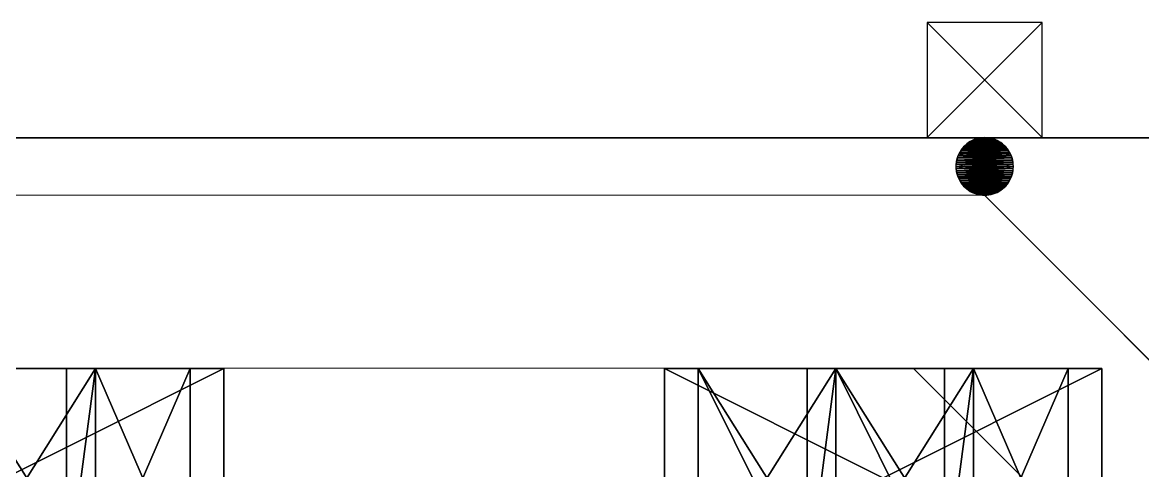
# Model space of a CAD drawing. Header units: centimetres. Extents: x 402 to 3875, y 442 to 2267.
# Drawn here: x 3060.7 to 3158, y 2049.8 to 2088.7 of the extents above; entities that cross this region are included whole.
import ezdxf

# ---------------------------------------------------------------- set-up
doc = ezdxf.new("R2010")
doc.units = ezdxf.units.CM
doc.layers.get('0').update_dxf_attribs({"true_color": 0xff5454})
for name, color, linetype in [('Columns of the Existing Mesh Walls', 250, 'Continuous'), ('Floor Area (Red Dust)', 250, 'Continuous'), ('Foundation', 250, 'Continuous'), ('Plan', 250, 'Continuous'), ('Roof Systems', 250, 'Continuous')]:
    doc.layers.add(name, color=color, linetype=linetype)
doc.layers.get('0').off()

# ---------------------------------------------------------------- blocks, each defined once
blk = doc.blocks.new('Component_15')
at = {"color": 251, "true_color": 0x5b544c}
for p, q in [((0, 38), (0, 38, 14)), ((19, 38, 14), (0, 38, 14)), ((0, 38), (0, 0)), ((19, 38), (0, 38)), ((0, 38, 14), (0, 0, 14)), ((19, 38), (19, 38, 14)), ((19, 0), (19, 38)), ((19, 0, 14), (19, 38, 14)), ((0, 35.08, 11.08), (0, 26.839, 11.08)), ((19, 35.08, 11.08), (0, 35.08, 11.08)), ((0, 26.839, 2.92), (0, 35.08, 2.92)), ((0, 35.08, 2.92), (0, 35.08, 11.08)), ((19, 35.08, 2.92), (0, 35.08, 2.92)), ((19, 35.08, 11.08), (19, 26.839, 11.08)), ((19, 35.08, 2.92), (19, 35.08, 11.08)), ((19, 26.839, 2.92), (19, 35.08, 2.92)), ((19, 26.839, 11.08), (0, 26.839, 11.08)), ((19, 26.839, 2.92), (0, 26.839, 2.92)), ((0, 24.339, 2.92), (0, 26.839, 2.92)), ((0, 26.839, 2.92), (0, 26.839, 11.08)), ((0, 24.339, 11.08), (0, 26.839, 11.08)), ((19, 24.339, 2.92), (19, 26.839, 2.92)), ((19, 24.339, 11.08), (19, 26.839, 11.08)), ((19, 26.839, 2.92), (19, 26.839, 11.08)), ((19, 24.339, 2.92), (0, 24.339, 2.92)), ((0, 24.339, 2.92), (0, 24.339, 11.08)), ((19, 24.339, 11.08), (0, 24.339, 11.08)), ((0, 14.88, 2.92), (0, 24.339, 2.92)), ((0, 24.339, 11.08), (0, 14.88, 11.08)), ((19, 14.88, 2.92), (19, 24.339, 2.92)), ((19, 24.339, 11.08), (19, 14.88, 11.08)), ((19, 24.339, 2.92), (19, 24.339, 11.08)), ((19, 14.88, 2.92), (0, 14.88, 2.92)), ((0, 12.38, 11.08), (0, 14.88, 11.08)), ((0, 12.38, 2.92), (0, 14.88, 2.92)), ((19, 14.88, 11.08), (0, 14.88, 11.08)), ((0, 14.88, 2.92), (0, 14.88, 11.08)), ((19, 12.38, 2.92), (19, 14.88, 2.92)), ((19, 12.38, 11.08), (19, 14.88, 11.08)), ((19, 14.88, 2.92), (19, 14.88, 11.08)), ((0, 12.38, 11.08), (0, 2.92, 11.08)), ((0, 2.92, 2.92), (0, 12.38, 2.92)), ((19, 12.38, 11.08), (0, 12.38, 11.08)), ((19, 12.38, 2.92), (0, 12.38, 2.92)), ((0, 12.38, 2.92), (0, 12.38, 11.08)), ((19, 2.92, 2.92), (19, 12.38, 2.92)), ((19, 12.38, 11.08), (19, 2.92, 11.08)), ((19, 12.38, 2.92), (19, 12.38, 11.08)), ((0, 2.92, 11.08), (0, 2.92, 2.92)), ((19, 2.92, 2.92), (0, 2.92, 2.92)), ((19, 2.92, 11.08), (0, 2.92, 11.08)), ((19, 2.92, 11.08), (19, 2.92, 2.92)), ((0, 0, 14), (19, 0, 14)), ((0, 0), (19, 0)), ((0, 0), (0, 0, 14)), ((19, 0), (19, 0, 14))]:
    blk.add_line(p, q, dxfattribs=at)
mesh = blk.add_polyface(dxfattribs=at)
corners = [(19, 38), (0, 0), (0, 38), (19, 0)]
mesh.append_faces([[corners[k] for k in face] for face in [(0, 1, 2), (1, 0, 3)]], dxfattribs={"vtx0": -1, "color": 251})
mesh = blk.add_polyface(dxfattribs=at)
corners = [(0, 0, 14), (0, 2.92, 11.08), (0, 0), (0, 38, 14), (0, 12.38, 11.08), (0, 14.88, 11.08), (0, 24.339, 11.08), (0, 26.839, 11.08), (0, 35.08, 11.08), (0, 35.08, 2.92), (0, 2.92, 2.92), (0, 38), (0, 12.38, 2.92), (0, 14.88, 2.92), (0, 24.339, 2.92), (0, 26.839, 2.92)]
mesh.append_faces([[corners[k] for k in face] for face in [(0, 1, 2), (1, 3, 4), (4, 3, 5), (5, 3, 6), (6, 3, 7), (7, 3, 8), (8, 3, 9), (2, 10, 11), (10, 2, 1), (11, 9, 3)]], dxfattribs={"vtx0": -1, "vtx1": -1, "color": 251})
mesh.append_faces([[corners[k] for k in face] for face in [(1, 0, 3), (11, 10, 12), (11, 12, 13), (11, 13, 14), (11, 14, 15), (11, 15, 9)]], dxfattribs={"vtx0": -1, "vtx2": -1, "color": 251})
mesh = blk.add_polyface(dxfattribs=at)
corners = [(19, 0, 14), (0, 38, 14), (0, 0, 14), (19, 38, 14)]
mesh.append_faces([[corners[k] for k in face] for face in [(0, 1, 2), (1, 0, 3)]], dxfattribs={"vtx0": -1, "color": 251})
mesh = blk.add_polyface(dxfattribs=at)
corners = [(0, 38, 14), (19, 38), (0, 38), (19, 38, 14)]
mesh.append_faces([[corners[k] for k in face] for face in [(0, 1, 2), (1, 0, 3)]], dxfattribs={"vtx0": -1, "color": 251})
mesh = blk.add_polyface(dxfattribs=at)
corners = [(19, 0), (19, 2.92, 2.92), (19, 0, 14), (19, 38), (19, 12.38, 2.92), (19, 14.88, 2.92), (19, 24.339, 2.92), (19, 26.839, 2.92), (19, 35.08, 2.92), (19, 35.08, 11.08), (19, 2.92, 11.08), (19, 38, 14), (19, 12.38, 11.08), (19, 14.88, 11.08), (19, 24.339, 11.08), (19, 26.839, 11.08)]
mesh.append_faces([[corners[k] for k in face] for face in [(0, 1, 2), (1, 3, 4), (4, 3, 5), (5, 3, 6), (6, 3, 7), (7, 3, 8), (8, 3, 9), (2, 10, 11), (10, 2, 1), (11, 9, 3)]], dxfattribs={"vtx0": -1, "vtx1": -1, "color": 251})
mesh.append_faces([[corners[k] for k in face] for face in [(1, 0, 3), (11, 10, 12), (11, 12, 13), (11, 13, 14), (11, 14, 15), (11, 15, 9)]], dxfattribs={"vtx0": -1, "vtx2": -1, "color": 251})
mesh = blk.add_polyface(dxfattribs=at)
corners = [(19, 35.08, 11.08), (0, 26.839, 11.08), (0, 35.08, 11.08), (19, 26.839, 11.08)]
mesh.append_faces([[corners[k] for k in face] for face in [(0, 1, 2), (1, 0, 3)]], dxfattribs={"vtx0": -1, "color": 251})
mesh = blk.add_polyface(dxfattribs=at)
corners = [(19, 35.08, 11.08), (0, 35.08, 2.92), (19, 35.08, 2.92), (0, 35.08, 11.08)]
mesh.append_faces([[corners[k] for k in face] for face in [(0, 1, 2), (1, 0, 3)]], dxfattribs={"vtx0": -1, "color": 251})
mesh = blk.add_polyface(dxfattribs=at)
corners = [(19, 26.839, 2.92), (0, 35.08, 2.92), (0, 26.839, 2.92), (19, 35.08, 2.92)]
mesh.append_faces([[corners[k] for k in face] for face in [(0, 1, 2), (1, 0, 3)]], dxfattribs={"vtx0": -1, "color": 251})
mesh = blk.add_polyface(dxfattribs=at)
corners = [(19, 14.88, 2.92), (0, 24.339, 2.92), (0, 14.88, 2.92), (0, 26.839, 2.92), (19, 26.839, 2.92), (19, 24.339, 2.92)]
mesh.append_faces([[corners[k] for k in face] for face in [(0, 1, 2), (4, 0, 5)]], dxfattribs={"vtx0": -1, "color": 251})
mesh.append_faces([[corners[k] for k in face] for face in [(1, 0, 3), (3, 0, 4)]], dxfattribs={"vtx0": -1, "vtx1": -1, "color": 251})
mesh = blk.add_polyface(dxfattribs=at)
corners = [(0, 26.839, 11.08), (19, 26.839, 2.92), (0, 26.839, 2.92), (19, 26.839, 11.08)]
mesh.append_faces([[corners[k] for k in face] for face in [(0, 1, 2), (1, 0, 3)]], dxfattribs={"vtx0": -1, "color": 251})
mesh = blk.add_polyface(dxfattribs=at)
corners = [(0, 26.839, 11.08), (0, 24.339, 2.92), (0, 24.339, 11.08), (0, 26.839, 2.92)]
mesh.append_faces([[corners[k] for k in face] for face in [(0, 1, 2), (1, 0, 3)]], dxfattribs={"vtx0": -1, "color": 251})
mesh = blk.add_polyface(dxfattribs=at)
corners = [(19, 26.839, 11.08), (0, 24.339, 11.08), (0, 26.839, 11.08), (0, 14.88, 11.08), (19, 14.88, 11.08), (19, 24.339, 11.08)]
mesh.append_faces([[corners[k] for k in face] for face in [(0, 1, 2), (4, 0, 5)]], dxfattribs={"vtx0": -1, "color": 251})
mesh.append_faces([[corners[k] for k in face] for face in [(1, 0, 3), (3, 0, 4)]], dxfattribs={"vtx0": -1, "vtx1": -1, "color": 251})
mesh = blk.add_polyface(dxfattribs=at)
corners = [(19, 26.839, 2.92), (19, 24.339, 11.08), (19, 24.339, 2.92), (19, 26.839, 11.08)]
mesh.append_faces([[corners[k] for k in face] for face in [(0, 1, 2), (1, 0, 3)]], dxfattribs={"vtx0": -1, "color": 251})
mesh = blk.add_polyface(dxfattribs=at)
corners = [(19, 24.339, 11.08), (0, 24.339, 2.92), (19, 24.339, 2.92), (0, 24.339, 11.08)]
mesh.append_faces([[corners[k] for k in face] for face in [(0, 1, 2), (1, 0, 3)]], dxfattribs={"vtx0": -1, "color": 251})
mesh = blk.add_polyface(dxfattribs=at)
corners = [(19, 14.88, 2.92), (0, 12.38, 2.92), (0, 14.88, 2.92), (0, 2.92, 2.92), (19, 2.92, 2.92), (19, 12.38, 2.92)]
mesh.append_faces([[corners[k] for k in face] for face in [(0, 1, 2), (4, 0, 5)]], dxfattribs={"vtx0": -1, "color": 251})
mesh.append_faces([[corners[k] for k in face] for face in [(1, 0, 3), (3, 0, 4)]], dxfattribs={"vtx0": -1, "vtx1": -1, "color": 251})
mesh = blk.add_polyface(dxfattribs=at)
corners = [(19, 2.92, 11.08), (0, 12.38, 11.08), (0, 2.92, 11.08), (0, 14.88, 11.08), (19, 14.88, 11.08), (19, 12.38, 11.08)]
mesh.append_faces([[corners[k] for k in face] for face in [(0, 1, 2), (4, 0, 5)]], dxfattribs={"vtx0": -1, "color": 251})
mesh.append_faces([[corners[k] for k in face] for face in [(1, 0, 3), (3, 0, 4)]], dxfattribs={"vtx0": -1, "vtx1": -1, "color": 251})
mesh = blk.add_polyface(dxfattribs=at)
corners = [(0, 14.88, 11.08), (19, 14.88, 2.92), (0, 14.88, 2.92), (19, 14.88, 11.08)]
mesh.append_faces([[corners[k] for k in face] for face in [(0, 1, 2), (1, 0, 3)]], dxfattribs={"vtx0": -1, "color": 251})
mesh = blk.add_polyface(dxfattribs=at)
corners = [(0, 14.88, 11.08), (0, 12.38, 2.92), (0, 12.38, 11.08), (0, 14.88, 2.92)]
mesh.append_faces([[corners[k] for k in face] for face in [(0, 1, 2), (1, 0, 3)]], dxfattribs={"vtx0": -1, "color": 251})
mesh = blk.add_polyface(dxfattribs=at)
corners = [(19, 14.88, 2.92), (19, 12.38, 11.08), (19, 12.38, 2.92), (19, 14.88, 11.08)]
mesh.append_faces([[corners[k] for k in face] for face in [(0, 1, 2), (1, 0, 3)]], dxfattribs={"vtx0": -1, "color": 251})
mesh = blk.add_polyface(dxfattribs=at)
corners = [(19, 12.38, 11.08), (0, 12.38, 2.92), (19, 12.38, 2.92), (0, 12.38, 11.08)]
mesh.append_faces([[corners[k] for k in face] for face in [(0, 1, 2), (1, 0, 3)]], dxfattribs={"vtx0": -1, "color": 251})
mesh = blk.add_polyface(dxfattribs=at)
corners = [(0, 2.92, 11.08), (19, 2.92, 2.92), (0, 2.92, 2.92), (19, 2.92, 11.08)]
mesh.append_faces([[corners[k] for k in face] for face in [(0, 1, 2), (1, 0, 3)]], dxfattribs={"vtx0": -1, "color": 251})
mesh = blk.add_polyface(dxfattribs=at)
corners = [(19, 0, 14), (0, 0), (19, 0), (0, 0, 14)]
mesh.append_faces([[corners[k] for k in face] for face in [(0, 1, 2), (1, 0, 3)]], dxfattribs={"vtx0": -1, "color": 251})
blk = doc.blocks.new('Component_7')
at = {"layer": 'Foundation', "color": 250, "lineweight": 15}
for p in [(269.552, 423.4, -17.8), (269.552, 347.101, -17.8)]:
    blk.add_blockref('Component_15', p, dxfattribs=at)
blk = doc.blocks.new('Group_8')
blk.add_line((0, 540), (0, 0))
mesh = blk.add_polyface()
corners = [(570, 540), (0, 0), (0, 540), (570, 0)]
mesh.append_faces([[corners[k] for k in face] for face in [(0, 1, 2), (1, 0, 3)]], dxfattribs={"vtx0": -1})
blk = doc.blocks.new('Group_1')
at = {"layer": 'Columns of the Existing Mesh Walls', "lineweight": 20}
for p, q in [((50.867, 2737.5), (50.867, 2747.5)), ((50.867, 2747.5), (60.867, 2747.5)), ((50.867, 2747.5), (50.867, 2747.5, 400)), ((50.867, 2747.5, 400), (60.867, 2747.5, 400)), ((50.867, 2737.5, 400), (50.867, 2747.5, 400)), ((60.867, 2747.5), (60.867, 2737.5)), ((60.867, 2747.5), (60.867, 2747.5, 400)), ((60.867, 2747.5, 400), (60.867, 2737.5, 400)), ((61.599, 2744.268, 190), (61.057, 2743.457, 190)), ((61.599, 2744.268), (61.057, 2743.457)), ((61.057, 2743.457), (61.599, 2744.268, 190)), ((61.534, 2744.2, 190), (61.412, 2744.059, 190)), ((61.666, 2744.333, 190), (61.534, 2744.2, 190)), ((62.41, 2744.81, 190), (61.599, 2744.268, 190)), ((62.41, 2744.81), (61.599, 2744.268)), ((61.599, 2744.268), (62.41, 2744.81, 190)), ((61.599, 2744.268, 190), (61.599, 2744.268)), ((61.808, 2744.455, 190), (61.666, 2744.333, 190)), ((61.958, 2744.566, 190), (61.808, 2744.455, 190)), ((62.117, 2744.665, 190), (61.958, 2744.566, 190)), ((62.282, 2744.752, 190), (62.117, 2744.665, 190)), ((62.453, 2744.827, 190), (62.282, 2744.752, 190)), ((63.367, 2745, 190), (62.41, 2744.81, 190)), ((63.367, 2745), (62.41, 2744.81)), ((62.41, 2744.81), (63.367, 2745, 190)), ((62.41, 2744.81, 190), (62.41, 2744.81)), ((62.63, 2744.889, 190), (62.453, 2744.827, 190)), ((62.81, 2744.938, 190), (62.63, 2744.889, 190)), ((62.994, 2744.972, 190), (62.81, 2744.938, 190)), ((63.18, 2744.993, 190), (62.994, 2744.972, 190)), ((63.367, 2745, 190), (63.18, 2744.993, 190)), ((64.323, 2744.81, 190), (63.367, 2745, 190)), ((63.367, 2745, 190), (63.367, 2745)), ((64.323, 2744.81), (63.367, 2745)), ((63.367, 2745), (64.323, 2744.81, 190)), ((63.553, 2744.993, 190), (63.367, 2745, 190)), ((63.739, 2744.972, 190), (63.553, 2744.993, 190)), ((63.923, 2744.938, 190), (63.739, 2744.972, 190)), ((64.104, 2744.889, 190), (63.923, 2744.938, 190)), ((64.28, 2744.827, 190), (64.104, 2744.889, 190)), ((64.451, 2744.752, 190), (64.28, 2744.827, 190)), ((65.134, 2744.268, 190), (64.323, 2744.81, 190)), ((65.134, 2744.268), (64.323, 2744.81)), ((64.323, 2744.81), (65.134, 2744.268, 190)), ((64.323, 2744.81, 190), (64.323, 2744.81)), ((64.617, 2744.665, 190), (64.451, 2744.752, 190)), ((64.775, 2744.566, 190), (64.617, 2744.665, 190)), ((64.925, 2744.455, 190), (64.775, 2744.566, 190)), ((65.067, 2744.333, 190), (64.925, 2744.455, 190)), ((65.199, 2744.2, 190), (65.067, 2744.333, 190)), ((65.676, 2743.457, 190), (65.134, 2744.268, 190)), ((65.134, 2744.268, 190), (65.134, 2744.268)), ((65.676, 2743.457), (65.134, 2744.268)), ((65.134, 2744.268), (65.676, 2743.457, 190)), ((65.321, 2744.059, 190), (65.199, 2744.2, 190)), ((61.057, 2743.457, 190), (60.867, 2742.5, 190)), ((61.057, 2743.457), (60.867, 2742.5)), ((60.867, 2742.5), (61.057, 2743.457, 190)), ((60.978, 2743.237, 190), (60.929, 2743.056, 190)), ((61.039, 2743.413, 190), (60.978, 2743.237, 190)), ((61.114, 2743.585, 190), (61.039, 2743.413, 190)), ((61.057, 2743.457, 190), (61.057, 2743.457)), ((61.202, 2743.75, 190), (61.114, 2743.585, 190)), ((61.301, 2743.908, 190), (61.202, 2743.75, 190)), ((61.412, 2744.059, 190), (61.301, 2743.908, 190)), ((65.432, 2743.908, 190), (65.321, 2744.059, 190)), ((65.532, 2743.75, 190), (65.432, 2743.908, 190)), ((65.619, 2743.585, 190), (65.532, 2743.75, 190)), ((65.694, 2743.413, 190), (65.619, 2743.585, 190)), ((65.867, 2742.5, 190), (65.676, 2743.457, 190)), ((65.867, 2742.5), (65.676, 2743.457)), ((65.676, 2743.457), (65.867, 2742.5, 190)), ((65.676, 2743.457, 190), (65.676, 2743.457)), ((65.755, 2743.237, 190), (65.694, 2743.413, 190)), ((65.804, 2743.056, 190), (65.755, 2743.237, 190)), ((60.874, 2742.687, 190), (60.867, 2742.5, 190)), ((60.867, 2742.5, 190), (61.057, 2741.543, 190)), ((60.867, 2742.5, 190), (60.867, 2742.5)), ((60.867, 2742.5), (61.057, 2741.543)), ((61.057, 2741.543), (60.867, 2742.5, 190)), ((60.867, 2742.5, 190), (60.874, 2742.313, 190)), ((60.895, 2742.873, 190), (60.874, 2742.687, 190)), ((60.874, 2742.313, 190), (60.895, 2742.127, 190)), ((60.929, 2743.056, 190), (60.895, 2742.873, 190)), ((60.895, 2742.127, 190), (60.929, 2741.944, 190)), ((65.676, 2741.543, 190), (65.867, 2742.5, 190)), ((65.676, 2741.543), (65.867, 2742.5)), ((65.867, 2742.5), (65.676, 2741.543, 190)), ((65.839, 2742.873, 190), (65.804, 2743.056, 190)), ((65.804, 2741.944, 190), (65.839, 2742.127, 190)), ((65.86, 2742.687, 190), (65.839, 2742.873, 190)), ((65.839, 2742.127, 190), (65.86, 2742.313, 190)), ((65.867, 2742.5, 190), (65.86, 2742.687, 190)), ((65.86, 2742.313, 190), (65.867, 2742.5, 190)), ((65.867, 2742.5, 190), (65.867, 2742.5)), ((60.929, 2741.944, 190), (60.978, 2741.763, 190)), ((60.978, 2741.763, 190), (61.039, 2741.587, 190)), ((61.039, 2741.587, 190), (61.114, 2741.415, 190)), ((61.057, 2741.543, 190), (61.599, 2740.732, 190)), ((61.057, 2741.543, 190), (61.057, 2741.543)), ((61.057, 2741.543), (61.599, 2740.732)), ((61.599, 2740.732), (61.057, 2741.543, 190)), ((61.114, 2741.415, 190), (61.202, 2741.25, 190)), ((61.202, 2741.25, 190), (61.301, 2741.092, 190)), ((65.134, 2740.732, 190), (65.676, 2741.543, 190)), ((65.134, 2740.732), (65.676, 2741.543)), ((65.676, 2741.543), (65.134, 2740.732, 190)), ((65.432, 2741.092, 190), (65.532, 2741.25, 190)), ((65.532, 2741.25, 190), (65.619, 2741.415, 190)), ((65.619, 2741.415, 190), (65.694, 2741.587, 190)), ((65.676, 2741.543, 190), (65.676, 2741.543)), ((65.694, 2741.587, 190), (65.755, 2741.763, 190)), ((65.755, 2741.763, 190), (65.804, 2741.944, 190)), ((61.301, 2741.092, 190), (61.412, 2740.941, 190)), ((61.412, 2740.941, 190), (61.534, 2740.8, 190)), ((61.534, 2740.8, 190), (61.666, 2740.667, 190)), ((61.599, 2740.732, 190), (62.41, 2740.19, 190)), ((61.599, 2740.732, 190), (61.599, 2740.732)), ((61.599, 2740.732), (62.41, 2740.19)), ((62.41, 2740.19), (61.599, 2740.732, 190)), ((61.666, 2740.667, 190), (61.808, 2740.545, 190)), ((61.808, 2740.545, 190), (61.958, 2740.435, 190)), ((61.958, 2740.435, 190), (62.117, 2740.335, 190)), ((62.117, 2740.335, 190), (62.282, 2740.248, 190)), ((62.282, 2740.248, 190), (62.453, 2740.173, 190)), ((62.41, 2740.19, 190), (63.367, 2740, 190)), ((62.41, 2740.19, 190), (62.41, 2740.19)), ((62.41, 2740.19), (63.367, 2740)), ((63.367, 2740), (62.41, 2740.19, 190)), ((63.367, 2740, 190), (64.323, 2740.19, 190)), ((63.367, 2740), (64.323, 2740.19)), ((64.323, 2740.19), (63.367, 2740, 190)), ((64.28, 2740.173, 190), (64.451, 2740.248, 190)), ((64.323, 2740.19, 190), (65.134, 2740.732, 190)), ((64.323, 2740.19), (65.134, 2740.732)), ((65.134, 2740.732), (64.323, 2740.19, 190)), ((64.323, 2740.19, 190), (64.323, 2740.19)), ((64.451, 2740.248, 190), (64.617, 2740.335, 190)), ((64.617, 2740.335, 190), (64.775, 2740.435, 190)), ((64.775, 2740.435, 190), (64.925, 2740.545, 190)), ((64.925, 2740.545, 190), (65.067, 2740.667, 190)), ((65.067, 2740.667, 190), (65.199, 2740.8, 190)), ((65.134, 2740.732, 190), (65.134, 2740.732)), ((65.199, 2740.8, 190), (65.321, 2740.941, 190)), ((65.321, 2740.941, 190), (65.432, 2741.092, 190)), ((62.453, 2740.173, 190), (62.63, 2740.111, 190)), ((62.63, 2740.111, 190), (62.81, 2740.063, 190)), ((62.81, 2740.063, 190), (62.994, 2740.028, 190)), ((62.994, 2740.028, 190), (63.18, 2740.007, 190)), ((63.18, 2740.007, 190), (63.367, 2740, 190)), ((63.367, 2740, 190), (63.553, 2740.007, 190)), ((63.367, 2740, 190), (63.367, 2740)), ((63.553, 2740.007, 190), (63.739, 2740.028, 190)), ((63.739, 2740.028, 190), (63.923, 2740.063, 190)), ((63.923, 2740.063, 190), (64.104, 2740.111, 190)), ((64.104, 2740.111, 190), (64.28, 2740.173, 190)), ((60.867, 2737.5), (50.867, 2737.5)), ((50.867, 2737.5, 400), (50.867, 2737.5)), ((60.867, 2737.5, 400), (50.867, 2737.5, 400)), ((60.867, 2737.5), (60.867, 2737.5, 400))]:
    blk.add_line(p, q, dxfattribs=at)
at = {"layer": 'Columns of the Existing Mesh Walls', "color": 250, "lineweight": 20}
for points in [[(65.867, 2742.5, 0), (720.339, 3396.972, 0)], [(65.867, 2742.5, 0), (65.867, 2.5, 0)], [(80.867, 2742.5, 0), (80.867, 2.5, 0)]]:
    blk.add_polyline3d(points, dxfattribs=at)
at = {"layer": 'Columns of the Existing Mesh Walls', "lineweight": 20}
for points in [[(50.867, 2737.5, 0), (60.867, 2737.5, 0), (60.867, 2747.5, 0), (50.867, 2747.5, 0), (50.867, 2737.5, 0)], [(65.867, 2742.5, 190), (65.825, 2742.955, 190), (65.691, 2743.42, 190), (65.459, 2743.868, 190), (65.134, 2744.268, 190), (64.735, 2744.593, 190), (64.287, 2744.825, 190), (63.821, 2744.958, 190), (63.367, 2745, 190), (62.912, 2744.958, 190), (62.446, 2744.825, 190), (61.999, 2744.593, 190), (61.599, 2744.268, 190), (61.274, 2743.868, 190), (61.042, 2743.42, 190), (60.908, 2742.955, 190), (60.867, 2742.5, 190), (60.908, 2742.045, 190), (61.042, 2741.58, 190), (61.274, 2741.132, 190), (61.599, 2740.732, 190), (61.999, 2740.408, 190), (62.446, 2740.176, 190), (62.912, 2740.042, 190), (63.367, 2740, 190), (63.821, 2740.042, 190), (64.287, 2740.176, 190), (64.735, 2740.408, 190), (65.134, 2740.732, 190), (65.459, 2741.132, 190), (65.691, 2741.58, 190), (65.825, 2742.045, 190), (65.867, 2742.5, 190)]]:
    blk.add_polyline3d(points, close=True, dxfattribs=at)
at = {"layer": 'Floor Area (Red Dust)', "lineweight": 5}
for points in [[(154.653, 2831.287, 0), (635.867, 2831.287, 0), (635.867, 2291.287, 0), (65.867, 2291.287, 0), (65.867, 2742.5, 0), (154.653, 2831.287, 0)], [(160.867, 2816.287, 0), (620.867, 2816.287, 0), (620.867, 2306.287, 0), (80.867, 2306.287, 0), (80.867, 2736.287, 0), (160.867, 2816.287, 0)]]:
    blk.add_polyline3d(points, close=True, dxfattribs=at)
at = {"layer": 'Columns of the Existing Mesh Walls', "lineweight": 20}
mesh = blk.add_polyface(dxfattribs=at)
corners = [(60.867, 2747.5), (50.867, 2737.5), (50.867, 2747.5), (60.867, 2737.5)]
mesh.append_faces([[corners[k] for k in face] for face in [(0, 1, 2), (1, 0, 3)]], dxfattribs={"vtx0": -1})
mesh = blk.add_polyface(dxfattribs=at)
corners = [(50.867, 2747.5, 400), (60.867, 2747.5), (50.867, 2747.5), (60.867, 2747.5, 400)]
mesh.append_faces([[corners[k] for k in face] for face in [(0, 1, 2), (1, 0, 3)]], dxfattribs={"vtx0": -1})
mesh = blk.add_polyface(dxfattribs=at)
corners = [(50.867, 2747.5, 400), (50.867, 2737.5), (50.867, 2737.5, 400), (50.867, 2747.5)]
mesh.append_faces([[corners[k] for k in face] for face in [(0, 1, 2), (1, 0, 3)]], dxfattribs={"vtx0": -1})
at = {"layer": 'Columns of the Existing Mesh Walls', "lineweight": 25}
mesh = blk.add_polyface(dxfattribs=at)
corners = [(60.867, 2737.5, 400), (50.867, 2747.5, 400), (50.867, 2737.5, 400), (60.867, 2747.5, 400)]
mesh.append_faces([[corners[k] for k in face] for face in [(0, 1, 2), (1, 0, 3)]], dxfattribs={"vtx0": -1})
at = {"layer": 'Columns of the Existing Mesh Walls', "lineweight": 20}
mesh = blk.add_polyface(dxfattribs=at)
corners = [(60.867, 2747.5), (60.867, 2737.5, 400), (60.867, 2737.5), (60.867, 2747.5, 400)]
mesh.append_faces([[corners[k] for k in face] for face in [(0, 1, 2), (1, 0, 3)]], dxfattribs={"vtx0": -1})
mesh = blk.add_polyface(dxfattribs=at)
corners = [(61.057, 2741.543, 190), (61.057, 2743.457, 190), (60.867, 2742.5, 190), (61.599, 2740.732, 190), (61.599, 2744.268, 190), (62.41, 2740.19, 190), (62.41, 2744.81, 190), (63.367, 2740, 190), (63.367, 2745, 190), (64.323, 2740.19, 190), (64.323, 2744.81, 190), (65.134, 2740.732, 190), (65.134, 2744.268, 190), (65.676, 2741.543, 190), (65.676, 2743.457, 190), (65.867, 2742.5, 190)]
mesh.append_faces([[corners[k] for k in face] for face in [(0, 1, 2), (14, 13, 15)]], dxfattribs={"vtx0": -1})
mesh.append_faces([[corners[k] for k in face] for face in [(1, 3, 4), (4, 5, 6), (6, 7, 8), (8, 9, 10), (10, 11, 12), (12, 13, 14)]], dxfattribs={"vtx0": -1, "vtx1": -1})
mesh.append_faces([[corners[k] for k in face] for face in [(1, 0, 3), (4, 3, 5), (6, 5, 7), (8, 7, 9), (10, 9, 11), (12, 11, 13)]], dxfattribs={"vtx0": -1, "vtx2": -1})
mesh = blk.add_polyface(dxfattribs=at)
corners = [(61.057, 2743.457), (61.057, 2741.543), (60.867, 2742.5), (61.599, 2744.268), (61.599, 2740.732), (62.41, 2744.81), (62.41, 2740.19), (63.367, 2745), (63.367, 2740), (64.323, 2744.81), (64.323, 2740.19), (65.134, 2744.268), (65.134, 2740.732), (65.676, 2743.457), (65.676, 2741.543), (65.867, 2742.5)]
mesh.append_faces([[corners[k] for k in face] for face in [(0, 1, 2), (14, 13, 15)]], dxfattribs={"vtx0": -1})
mesh.append_faces([[corners[k] for k in face] for face in [(1, 3, 4), (4, 5, 6), (6, 7, 8), (8, 9, 10), (10, 11, 12), (12, 13, 14)]], dxfattribs={"vtx0": -1, "vtx1": -1})
mesh.append_faces([[corners[k] for k in face] for face in [(1, 0, 3), (4, 3, 5), (6, 5, 7), (8, 7, 9), (10, 9, 11), (12, 11, 13)]], dxfattribs={"vtx0": -1, "vtx2": -1})
at = {"layer": 'Columns of the Existing Mesh Walls', "lineweight": 25}
mesh = blk.add_polyface(dxfattribs=at)
corners = [(60.874, 2742.313, 190), (60.874, 2742.687, 190), (60.867, 2742.5, 190), (60.895, 2742.127, 190), (60.895, 2742.873, 190), (60.929, 2741.944, 190), (60.929, 2743.056, 190), (60.978, 2741.763, 190), (60.978, 2743.237, 190), (61.039, 2741.587, 190), (61.039, 2743.413, 190), (61.114, 2741.415, 190), (61.114, 2743.585, 190), (61.202, 2741.25, 190), (61.202, 2743.75, 190), (61.301, 2741.092, 190), (61.301, 2743.908, 190), (61.412, 2740.941, 190), (61.412, 2744.059, 190), (61.534, 2740.8, 190), (61.534, 2744.2, 190), (61.666, 2740.667, 190), (61.666, 2744.333, 190), (61.808, 2740.545, 190), (61.808, 2744.455, 190), (61.958, 2740.435, 190), (61.958, 2744.566, 190), (62.117, 2740.335, 190), (62.117, 2744.665, 190), (62.282, 2740.248, 190), (62.282, 2744.752, 190), (62.453, 2740.173, 190), (62.453, 2744.827, 190), (62.63, 2740.111, 190), (62.63, 2744.889, 190), (62.81, 2740.063, 190), (62.81, 2744.938, 190), (62.994, 2740.028, 190), (62.994, 2744.972, 190), (63.18, 2740.007, 190), (63.18, 2744.993, 190), (63.367, 2740, 190), (63.367, 2745, 190), (63.553, 2740.007, 190), (63.553, 2744.993, 190), (63.739, 2740.028, 190), (63.739, 2744.972, 190), (63.923, 2740.063, 190), (63.923, 2744.938, 190), (64.104, 2740.111, 190), (64.104, 2744.889, 190), (64.28, 2740.173, 190), (64.28, 2744.827, 190), (64.451, 2740.248, 190), (64.451, 2744.752, 190), (64.617, 2740.335, 190), (64.617, 2744.665, 190), (64.775, 2740.435, 190), (64.775, 2744.566, 190), (64.925, 2740.545, 190), (64.925, 2744.455, 190), (65.067, 2740.667, 190), (65.067, 2744.333, 190), (65.199, 2740.8, 190), (65.199, 2744.2, 190), (65.321, 2740.941, 190), (65.321, 2744.059, 190), (65.432, 2741.092, 190), (65.432, 2743.908, 190), (65.532, 2741.25, 190), (65.532, 2743.75, 190), (65.619, 2741.415, 190), (65.619, 2743.585, 190), (65.694, 2741.587, 190), (65.694, 2743.413, 190), (65.755, 2741.763, 190), (65.755, 2743.237, 190), (65.804, 2741.944, 190), (65.804, 2743.056, 190), (65.839, 2742.127, 190), (65.839, 2742.873, 190), (65.86, 2742.313, 190), (65.86, 2742.687, 190), (65.867, 2742.5, 190)]
mesh.append_faces([[corners[k] for k in face] for face in [(0, 1, 2), (82, 81, 83)]], dxfattribs={"vtx0": -1})
mesh.append_faces([[corners[k] for k in face] for face in [(1, 3, 4), (4, 5, 6), (6, 7, 8), (8, 9, 10), (10, 11, 12), (12, 13, 14), (14, 15, 16), (16, 17, 18), (18, 19, 20), (20, 21, 22), (22, 23, 24), (24, 25, 26), (26, 27, 28), (28, 29, 30), (30, 31, 32), (32, 33, 34), (34, 35, 36), (36, 37, 38), (38, 39, 40), (40, 41, 42), (42, 43, 44), (44, 45, 46), (46, 47, 48), (48, 49, 50), (50, 51, 52), (52, 53, 54), (54, 55, 56), (56, 57, 58), (58, 59, 60), (60, 61, 62), (62, 63, 64), (64, 65, 66), (66, 67, 68), (68, 69, 70), (70, 71, 72), (72, 73, 74), (74, 75, 76), (76, 77, 78), (78, 79, 80), (80, 81, 82)]], dxfattribs={"vtx0": -1, "vtx1": -1})
mesh.append_faces([[corners[k] for k in face] for face in [(1, 0, 3), (4, 3, 5), (6, 5, 7), (8, 7, 9), (10, 9, 11), (12, 11, 13), (14, 13, 15), (16, 15, 17), (18, 17, 19), (20, 19, 21), (22, 21, 23), (24, 23, 25), (26, 25, 27), (28, 27, 29), (30, 29, 31), (32, 31, 33), (34, 33, 35), (36, 35, 37), (38, 37, 39), (40, 39, 41), (42, 41, 43), (44, 43, 45), (46, 45, 47), (48, 47, 49), (50, 49, 51), (52, 51, 53), (54, 53, 55), (56, 55, 57), (58, 57, 59), (60, 59, 61), (62, 61, 63), (64, 63, 65), (66, 65, 67), (68, 67, 69), (70, 69, 71), (72, 71, 73), (74, 73, 75), (76, 75, 77), (78, 77, 79), (80, 79, 81)]], dxfattribs={"vtx0": -1, "vtx2": -1})
at = {"layer": 'Columns of the Existing Mesh Walls', "lineweight": 20}
mesh = blk.add_polyface(dxfattribs=at)
corners = [(61.599, 2744.268), (61.057, 2743.457), (61.599, 2744.268, 190)]
mesh.append_faces([[corners[k] for k in face] for face in [(0, 1, 2)]])
mesh = blk.add_polyface(dxfattribs=at)
corners = [(61.599, 2744.268, 190), (61.057, 2743.457), (61.057, 2743.457, 190)]
mesh.append_faces([[corners[k] for k in face] for face in [(0, 1, 2)]])
mesh = blk.add_polyface(dxfattribs=at)
corners = [(62.41, 2744.81, 190), (62.41, 2744.81), (61.599, 2744.268)]
mesh.append_faces([[corners[k] for k in face] for face in [(0, 1, 2)]])
mesh = blk.add_polyface(dxfattribs=at)
corners = [(62.41, 2744.81, 190), (61.599, 2744.268), (61.599, 2744.268, 190)]
mesh.append_faces([[corners[k] for k in face] for face in [(0, 1, 2)]])
mesh = blk.add_polyface(dxfattribs=at)
corners = [(63.367, 2745, 190), (63.367, 2745), (62.41, 2744.81)]
mesh.append_faces([[corners[k] for k in face] for face in [(0, 1, 2)]])
mesh = blk.add_polyface(dxfattribs=at)
corners = [(63.367, 2745, 190), (62.41, 2744.81), (62.41, 2744.81, 190)]
mesh.append_faces([[corners[k] for k in face] for face in [(0, 1, 2)]])
mesh = blk.add_polyface(dxfattribs=at)
corners = [(64.323, 2744.81, 190), (64.323, 2744.81), (63.367, 2745)]
mesh.append_faces([[corners[k] for k in face] for face in [(0, 1, 2)]])
mesh = blk.add_polyface(dxfattribs=at)
corners = [(64.323, 2744.81, 190), (63.367, 2745), (63.367, 2745, 190)]
mesh.append_faces([[corners[k] for k in face] for face in [(0, 1, 2)]])
mesh = blk.add_polyface(dxfattribs=at)
corners = [(65.134, 2744.268, 190), (65.134, 2744.268), (64.323, 2744.81)]
mesh.append_faces([[corners[k] for k in face] for face in [(0, 1, 2)]])
mesh = blk.add_polyface(dxfattribs=at)
corners = [(65.134, 2744.268, 190), (64.323, 2744.81), (64.323, 2744.81, 190)]
mesh.append_faces([[corners[k] for k in face] for face in [(0, 1, 2)]])
mesh = blk.add_polyface(dxfattribs=at)
corners = [(65.134, 2744.268), (65.676, 2743.457, 190), (65.676, 2743.457)]
mesh.append_faces([[corners[k] for k in face] for face in [(0, 1, 2)]])
mesh = blk.add_polyface(dxfattribs=at)
corners = [(65.134, 2744.268, 190), (65.676, 2743.457, 190), (65.134, 2744.268)]
mesh.append_faces([[corners[k] for k in face] for face in [(0, 1, 2)]])
mesh = blk.add_polyface(dxfattribs=at)
corners = [(61.057, 2743.457), (60.867, 2742.5), (61.057, 2743.457, 190)]
mesh.append_faces([[corners[k] for k in face] for face in [(0, 1, 2)]])
mesh = blk.add_polyface(dxfattribs=at)
corners = [(61.057, 2743.457, 190), (60.867, 2742.5), (60.867, 2742.5, 190)]
mesh.append_faces([[corners[k] for k in face] for face in [(0, 1, 2)]])
mesh = blk.add_polyface(dxfattribs=at)
corners = [(65.676, 2743.457), (65.867, 2742.5, 190), (65.867, 2742.5)]
mesh.append_faces([[corners[k] for k in face] for face in [(0, 1, 2)]])
mesh = blk.add_polyface(dxfattribs=at)
corners = [(65.676, 2743.457, 190), (65.867, 2742.5, 190), (65.676, 2743.457)]
mesh.append_faces([[corners[k] for k in face] for face in [(0, 1, 2)]])
mesh = blk.add_polyface(dxfattribs=at)
corners = [(60.867, 2742.5), (61.057, 2741.543), (60.867, 2742.5, 190)]
mesh.append_faces([[corners[k] for k in face] for face in [(0, 1, 2)]])
mesh = blk.add_polyface(dxfattribs=at)
corners = [(60.867, 2742.5, 190), (61.057, 2741.543), (61.057, 2741.543, 190)]
mesh.append_faces([[corners[k] for k in face] for face in [(0, 1, 2)]])
mesh = blk.add_polyface(dxfattribs=at)
corners = [(65.867, 2742.5), (65.676, 2741.543, 190), (65.676, 2741.543)]
mesh.append_faces([[corners[k] for k in face] for face in [(0, 1, 2)]])
mesh = blk.add_polyface(dxfattribs=at)
corners = [(65.867, 2742.5, 190), (65.676, 2741.543, 190), (65.867, 2742.5)]
mesh.append_faces([[corners[k] for k in face] for face in [(0, 1, 2)]])
mesh = blk.add_polyface(dxfattribs=at)
corners = [(61.057, 2741.543), (61.599, 2740.732), (61.057, 2741.543, 190)]
mesh.append_faces([[corners[k] for k in face] for face in [(0, 1, 2)]])
mesh = blk.add_polyface(dxfattribs=at)
corners = [(61.057, 2741.543, 190), (61.599, 2740.732), (61.599, 2740.732, 190)]
mesh.append_faces([[corners[k] for k in face] for face in [(0, 1, 2)]])
mesh = blk.add_polyface(dxfattribs=at)
corners = [(65.676, 2741.543), (65.134, 2740.732, 190), (65.134, 2740.732)]
mesh.append_faces([[corners[k] for k in face] for face in [(0, 1, 2)]])
mesh = blk.add_polyface(dxfattribs=at)
corners = [(65.676, 2741.543, 190), (65.134, 2740.732, 190), (65.676, 2741.543)]
mesh.append_faces([[corners[k] for k in face] for face in [(0, 1, 2)]])
mesh = blk.add_polyface(dxfattribs=at)
corners = [(61.599, 2740.732, 190), (61.599, 2740.732), (62.41, 2740.19)]
mesh.append_faces([[corners[k] for k in face] for face in [(0, 1, 2)]])
mesh = blk.add_polyface(dxfattribs=at)
corners = [(61.599, 2740.732, 190), (62.41, 2740.19), (62.41, 2740.19, 190)]
mesh.append_faces([[corners[k] for k in face] for face in [(0, 1, 2)]])
mesh = blk.add_polyface(dxfattribs=at)
corners = [(62.41, 2740.19, 190), (62.41, 2740.19), (63.367, 2740)]
mesh.append_faces([[corners[k] for k in face] for face in [(0, 1, 2)]])
mesh = blk.add_polyface(dxfattribs=at)
corners = [(62.41, 2740.19, 190), (63.367, 2740), (63.367, 2740, 190)]
mesh.append_faces([[corners[k] for k in face] for face in [(0, 1, 2)]])
mesh = blk.add_polyface(dxfattribs=at)
corners = [(63.367, 2740, 190), (63.367, 2740), (64.323, 2740.19)]
mesh.append_faces([[corners[k] for k in face] for face in [(0, 1, 2)]])
mesh = blk.add_polyface(dxfattribs=at)
corners = [(63.367, 2740, 190), (64.323, 2740.19), (64.323, 2740.19, 190)]
mesh.append_faces([[corners[k] for k in face] for face in [(0, 1, 2)]])
mesh = blk.add_polyface(dxfattribs=at)
corners = [(64.323, 2740.19, 190), (64.323, 2740.19), (65.134, 2740.732)]
mesh.append_faces([[corners[k] for k in face] for face in [(0, 1, 2)]])
mesh = blk.add_polyface(dxfattribs=at)
corners = [(64.323, 2740.19, 190), (65.134, 2740.732), (65.134, 2740.732, 190)]
mesh.append_faces([[corners[k] for k in face] for face in [(0, 1, 2)]])
mesh = blk.add_polyface(dxfattribs=at)
corners = [(60.867, 2737.5, 400), (50.867, 2737.5), (60.867, 2737.5), (50.867, 2737.5, 400)]
mesh.append_faces([[corners[k] for k in face] for face in [(0, 1, 2), (1, 0, 3)]], dxfattribs={"vtx0": -1})

msp = doc.modelspace()

# ---------------------------------------------------------------- block references
at = {"layer": 'Columns of the Existing Mesh Walls', "lineweight": 20, "rotation": 270}
msp.add_blockref('Group_1', (401.813, 2139.52), dxfattribs=at)
at = {"layer": 'Plan', "lineweight": 15, "rotation": 270}
msp.add_blockref('Group_8', (2693.099, 2078.637, -0.5), dxfattribs=at)
at = {"layer": 'Roof Systems', "lineweight": 15, "extrusion": (0, 0, -1), "zscale": -1, "rotation": 90.00000000000001}
msp.add_blockref('Component_7', (-2693.099, 1770.069, -13.3), dxfattribs=at)

doc.saveas('drawing.dxf')
